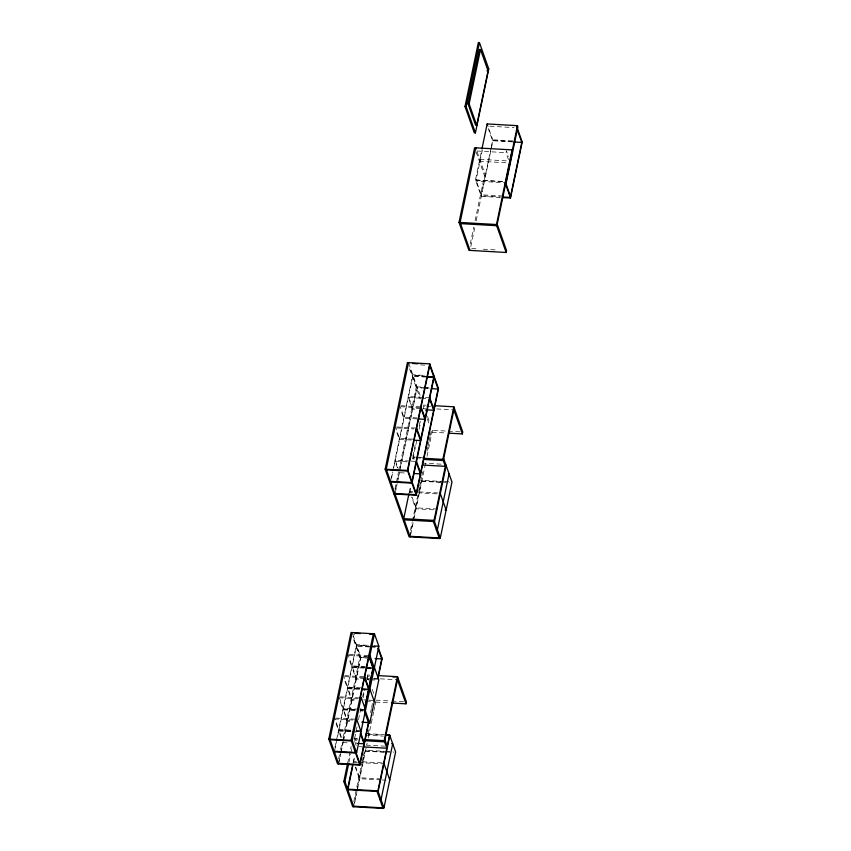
<?xml version="1.0" encoding="UTF-8"?>
<svg xmlns="http://www.w3.org/2000/svg" width="851" height="851" viewBox="0 0 851 851"><rect width="100%" height="100%" fill="white"/><g stroke="black" fill="none" stroke-linecap="round" stroke-linejoin="round"><path stroke-width="0.64" stroke-dasharray="4.25 3.19" d="M334.986 747.359L356.431 644.654L372.344 645.558M390.8 480.06L392.428 472.252M392.705 470.954L412.788 374.748L426.053 375.504M334.656 750.55L356.643 645.239L368.579 645.92M391.556 478.049L392.641 472.848M393.726 467.646L413.001 375.344L424.936 376.025M338.666 758.688L339.475 754.794M340.56 749.593L341.921 743.093M343.006 737.891L359.835 657.28L353.25 638.686M395.024 488.793L396.109 483.591M396.375 482.294L398.555 471.89M398.821 470.592L416.192 387.386L425.245 387.896M338.73 762.06L340.357 754.263M340.634 752.965L342.804 742.561M343.07 741.264L360.718 656.759L367.355 657.132M395.63 489.559L396.715 484.357M397.8 479.156L399.162 472.656L405.789 473.05M400.247 467.454L417.075 386.854L430.34 387.609M338.666 763.953L340.836 753.55M341.113 752.252L343.283 741.849M343.559 740.551L360.93 657.344L352.357 633.133M395.3 492.75L397.194 483.655M397.47 482.347L399.64 471.954M399.917 470.656L417.288 387.45M347.623 763.326L351.155 746.423M348.984 762.081L350.612 754.284M350.889 752.986L351.974 747.784M362.632 696.724L363.643 691.874M412.82 456.349L415.767 442.254M419.245 425.585L420.054 421.745M356.122 745.444L354.239 740.125L357.175 726.052M358.505 719.659L361.186 706.862M363.047 697.905L364.919 688.959M367.058 678.715L367.589 676.162L372.866 676.46M412.98 458.817L416.724 440.871M419.128 429.329L420.734 421.639M423.415 408.82L423.947 406.257M409.171 492.623L410.533 486.112M353.027 763.113L354.388 756.613M353.505 762.411L354.867 755.901M409.863 492.506L411.224 485.995M500.356 197.443L481.294 196.358L475.475 179.912L481.73 149.967M482.421 149.85L475.89 181.093L506.207 182.827M370.536 712.574L371.355 708.67M371.621 707.372L372.44 703.469M353.825 801.514L361.973 762.517M362.249 761.22L363.058 757.316M363.334 756.018L364.143 752.114M367.951 733.913L369.302 727.414M410.459 530.322L412.086 522.514M412.363 521.216L418.33 492.612M418.607 491.314L419.415 487.41M419.692 486.112L420.5 482.209M420.777 480.911L421.585 477.017M421.862 475.709L422.67 471.816M427.021 451.009L427.83 447.115M428.106 445.807L428.915 441.914M429.191 440.616L430 436.712M430.276 435.414L431.361 430.212L446.945 431.106M470.263 243.907L473.752 227.185M475.103 220.749L484.506 175.721L475.709 150.925M353.622 806.184L356.612 791.866M356.888 790.568L365.313 750.22L384.365 751.305M409.98 536.29L412.969 521.971M413.246 520.663L421.67 480.315L443.265 481.549M491.144 147.606L481.092 195.762L500.143 196.847M491.421 146.298L492.772 139.798L513.1 140.958M354.654 802.876L367.132 743.072M368.228 737.881L372.568 717.074M372.834 715.776L373.653 711.872M373.919 710.574L374.738 706.67M375.014 705.373L375.823 701.469M410.735 534.279L413.724 519.961M413.99 518.674L425.936 461.476M427.021 456.274L432.457 430.276M470.816 246.545L475.113 225.962M476.188 220.813L492.984 140.383L487.58 125.118M508.462 159.541L506.026 152.659L506.419 150.733L508.451 156.478M489.921 126.225L514.057 127.607M492.984 140.383L513.313 141.543M512.898 141.915L492.569 140.755L488.251 128.522M477.028 150.999L506.026 152.659M479.773 159.339L507.441 160.913M479.368 161.254L507.047 162.839M484.506 175.721L485.591 175.785L476.517 150.148M475.475 179.912L503.154 181.486M502.771 181.657L476.092 180.135L481.294 194.805L501.611 195.964M471.699 248.556L478.156 248.928M483.315 249.226L496.218 249.96M420.447 364.877L427.085 365.26M425.851 376.461L412.586 375.706L409.735 367.653M426.064 377.057L412.799 376.302L416.873 387.811L422.181 388.12M426.574 387.982L429.223 388.13M423.511 388.194L430.138 388.567M429.787 397.779L408.565 396.566L412.65 408.076L421.926 408.608M420.309 398.204L408.374 397.523L412.448 409.033L417.745 409.342M421.628 398.279L428.266 398.662M426.17 405.225L423.532 405.076L425.649 411.065M426.585 406.416L430.542 406.64M401.183 405.746L421.075 406.884M400.981 406.704L419.543 407.767M436.733 408.937L453.86 409.916M423.255 408.682L425.904 408.831M417.192 417.947L403.927 417.181L400.257 406.821M416.99 418.905L403.725 418.149L400.874 410.086M396.747 426.957L416.639 428.096M396.545 427.925L413.788 428.904M448.264 431.18L460.125 431.851M432.053 432.191L446.552 433.021M412.767 439.159L399.502 438.393L395.428 426.883M411.235 440.041L399.3 439.361L396.034 430.149M422.607 457.423L413.373 456.902L415.011 461.529M415.192 457.785L412.554 457.636L413.799 461.136M416.511 457.859L421.777 458.157M409.874 461.04L395.279 460.2L398.13 468.263M411.193 461.114L416.501 461.412M407.012 461.848L395.077 461.157L397.523 468.071M422.011 463.061L443.105 464.274M444.541 481.623L450.892 481.985M440.935 481.996L421.883 480.911L421.67 480.315M442.212 482.07L449.828 482.506M421.468 481.283L443.063 482.517M410.108 491.378L412.639 491.527M419 491.889L438.052 492.974M409.905 492.335L412.448 492.484M417.522 492.772L437.85 493.931M437.52 509.058L415.926 507.824L412.182 497.25M433.51 509.802L415.724 508.781L411.565 497.037M352.154 634.101L354.814 634.25M373.674 645.632L377.653 645.866M373.887 646.228L377.865 646.452M369.494 646.366L356.229 645.611L352.974 636.399M370.823 646.441L376.121 646.749M369.706 646.962L356.441 646.196L360.516 657.717L367.153 658.089M371.025 647.037L376.333 647.334M349.25 654.44L369.143 655.578M349.048 655.398L367.621 656.461M359.835 657.28L367.558 657.727M365.26 666.631L352.006 665.876L347.921 654.366M365.473 667.227L352.208 666.461L356.292 677.981L365.568 678.513M365.058 667.588L351.803 666.833L348.953 658.77M363.951 668.109L352.016 667.429L356.09 678.938L361.388 679.236M369.813 675.13L367.175 674.981L369.302 680.981M392.63 677.587L396.587 677.822M344.825 675.651L364.717 676.79M344.623 676.609L363.186 677.673M373.78 678.46L379.057 678.758M380.376 678.832L397.502 679.811M366.898 678.587L372.206 678.885M373.525 678.96L377.504 679.194M366.696 679.545L369.345 679.694M370.674 679.768L375.982 680.077M360.835 687.842L347.57 687.087L343.9 676.726M359.718 688.363L347.782 687.682L351.857 699.192L357.165 699.49M359.303 688.725L347.368 688.044L344.112 678.832M359.516 689.321L347.58 688.64L351.654 700.15L356.963 700.458M340.389 696.863L360.281 698.001M338.868 697.746L358.76 698.884M376.099 700.171L390.588 701.001M391.907 701.075L403.768 701.756M363.792 699.873L367.77 700.096M369.1 700.171L373.078 700.405M366.249 700.979L372.876 701.362M375.695 702.096L390.194 702.915M359.058 709.213L343.144 708.298L339.475 697.937M360.388 709.287L364.356 709.511M355.293 709.574L343.357 708.894L347.431 720.403L352.729 720.701M360.59 709.872L364.568 710.106M354.878 709.936L342.942 709.255L339.677 700.043M360.186 710.245L362.834 710.394M355.09 710.532L343.155 709.851L347.229 721.361L352.537 721.669M360.388 710.84L363.047 710.989M335.964 718.074L355.856 719.212M334.432 718.957L353.005 720.02M350.644 730.19L338.709 729.509L334.634 717.999M355.952 730.498L359.93 730.722M350.857 730.786L338.921 730.105L341.772 738.157M356.165 731.083L360.143 731.317M350.452 731.158L338.517 730.466L335.251 721.265M355.75 731.456L358.409 731.605M350.655 731.743L338.719 731.062L341.166 737.966M351.984 731.817L358.611 732.2M365.866 733.562L384.322 734.615M368.377 734.285L383.205 735.126M365.643 735.094L383.429 736.115M357.271 738.36L354.633 738.211L356.516 743.519M353.814 738.945L357.771 739.168M354.239 740.125L356.867 740.274M342.804 742.572L349.431 742.955M366.121 745.114L384.567 746.167M359.133 746.657L361.771 746.806M385.641 751.38L393.258 751.816M384.578 751.901L365.526 750.816L365.313 750.22M385.843 751.976L393.47 752.412M365.111 751.178L386.705 752.412M353.739 761.273L356.282 761.422M362.643 761.783L381.695 762.879M353.548 762.241L357.356 762.453M358.622 762.528L381.493 763.836M381.163 778.963L359.569 777.729L355.824 767.155M380.961 779.92L359.367 778.686L355.207 766.932M382.237 779.995L386.046 780.207M408.714 363.239L420.926 397.715M427.574 416.501L429.904 423.064M409.608 368.781L420.277 398.906M427.372 418.937L429.149 423.947M372.27 689.363L373.972 694.171M366.93 677.311L367.781 679.715"/><path stroke-width="1.28" d="M368.579 723.563L359.888 765.166L337.581 763.89L328.794 739.093L351.059 632.484L374.461 633.825L378.844 646.217L356.59 752.827L355.495 752.763M433.382 521.514L439.414 538.545L409.097 536.821L385.152 469.188L407.416 362.579L429.723 363.856L438.51 388.662L416.245 495.261L393.939 493.995M352.144 632.548L329.89 739.157L338.666 763.953M464.997 106.513L478.358 42.55L479.443 42.614L488.761 68.931L475.411 132.894L474.315 132.83L464.997 106.513L466.093 106.577L475.411 132.894M466.093 106.577L479.443 42.614M468.039 103.811L479.39 49.443L480.485 49.507L488.059 70.888L476.698 125.257L475.613 125.193L468.039 103.811L469.135 103.875L476.698 125.257M469.135 103.875L480.485 49.507M506.143 252.47L496.665 225.696L497.058 223.77L506.547 250.545L506.143 252.47L468.922 250.343L459.019 222.377L474.603 147.755L512.068 149.904L512.483 151.084L496.899 225.706L460.529 223.632M416.245 495.261L407.459 470.465L429.723 363.856M360.271 698.054L369.228 655.153M429.936 364.451L407.672 471.06L386.45 469.848M356.59 752.827L352.197 740.423L361.164 697.469L360.079 697.405M369.93 655.515L368.834 655.451L373.227 667.854L374.323 667.918L369.93 655.515L374.461 633.825M383.599 805.844L383.056 808.45L352.74 806.716L343.825 781.526L347.623 763.326M353.835 806.78L344.91 781.58L348.708 763.379M408.905 493.931L403.736 518.653L434.053 520.386L440.297 538.023L409.98 536.29M352.75 764.421L347.591 789.154L377.908 790.877L383.939 807.918L353.622 806.184M355.59 751.507L355.388 752.465L334.177 751.252M364.622 708.266L373.217 667.088L369.143 655.578M434.01 375.961L411.746 482.57L390.535 481.358M352.697 766.315L347.804 789.739L378.11 791.473L389.801 735.509L387.162 735.36M364.536 709.489L373.323 667.386M368.898 689.353L369.44 686.757M369.994 684.161L371.079 678.96M373.227 668.641L373.429 667.673M434.223 376.557L411.958 483.166L390.737 481.953M481.996 148.67L487.166 123.938L517.472 125.671L517.887 126.852L506.207 182.827L505.781 181.635L517.472 125.671M368.643 721.616L359.675 764.57L338.464 763.358M377.599 678.768L381.939 657.972M438.297 388.067L416.033 494.676L394.821 493.463M378.078 678.056L382.152 658.557L378.269 647.611M364.707 712.01L368.653 723.169L369.749 723.233L378.812 679.843L374.419 667.439M363.09 746.88L386.811 748.242L384.131 740.668L397.481 676.705L377.716 675.577M422.936 465.061L445.339 466.337L442.871 459.37L453.838 406.81L434.074 405.682M397.906 677.896L384.546 741.859L364.781 740.732M454.264 407.991L443.286 460.551L423.521 459.423M434.053 520.386L445.733 464.423M377.908 790.877L389.588 734.913L385.631 734.69M496.899 225.706L496.484 224.526L512.068 149.904M449.073 473.826L437.382 529.801L436.286 529.737M382.844 807.854L383.046 806.897M439.201 537.96L439.403 537.002M521.993 141.468L510.313 197.432L502.686 196.996M502.898 197.592L510.515 198.028L522.206 142.053L516.802 126.788M383.939 807.918L395.619 751.954L389.588 734.913M440.297 538.023L451.977 482.049L443.69 458.636M391.513 703L406.001 703.82L406.406 701.905L397.481 676.705M449.19 433.17L462.359 433.925L462.763 432L453.838 406.81M487.676 68.867L488.761 68.931M486.963 70.824L488.059 70.888M514.174 141.989L521.791 142.425L517.036 128.98M459.019 222.377L496.484 224.526M412.692 363.462L418.001 363.771M427.181 376.546L433.808 376.919L429.734 365.409M427.383 377.131L432.691 377.44M431.468 388.652L438.095 389.024L434.021 377.514M427.032 409.874L433.659 410.246L429.585 398.736M418.32 418.979L424.947 419.362L420.873 407.842M413.884 440.19L420.522 440.573L416.437 429.053M423.096 458.232L442.871 459.37M445.062 465.54L446.158 465.603L434.467 521.578L404.161 519.844M385.152 469.188L407.459 470.465M413.746 473.507L420.373 473.89L416.299 462.37M445.052 509.972L446.137 510.036L440.318 493.591M355.005 633.293L360.313 633.591M369.6 634.123L373.578 634.346L373.366 633.761L351.101 740.359L359.888 765.166M377.759 646.154L378.844 646.217M375.11 658.546L381.737 658.929L378.067 648.568M366.387 667.663L373.015 668.046L368.94 656.536M366.6 668.258L370.579 668.482M368.791 689.076L369.887 689.14L374.28 701.532M361.962 688.874L368.589 689.257L364.515 677.747M362.164 689.47L366.143 689.704M364.462 709.808L365.558 709.872L361.164 697.469M364.271 710.766L365.356 710.83L369.749 723.233M355.548 719.095L356.633 719.159L361.026 731.562L359.941 731.498M361.813 722.201L368.451 722.573M364.356 739.54L384.131 740.668M328.794 739.093L352.197 740.423M330.092 739.742L351.314 740.955M391.62 743.668L392.715 743.731L381.025 799.695L379.929 799.632M357.388 743.412L364.015 743.785L360.345 733.424M334.379 751.848L355.601 753.061M382.865 763.432L383.961 763.485L389.779 779.931M343.825 781.526L344.91 781.58M487.166 123.938L487.58 125.118M505.749 183.029L510.504 196.475M505.111 182.763L510.515 198.028M476.113 149.01L475.688 147.819L460.114 222.441L470.007 250.407M453.86 409.916L462.359 433.925M429.787 397.779L433.861 409.288M408.714 363.239L408.501 362.643L386.248 469.252L410.193 536.875M421.075 406.884L425.149 418.394M416.639 428.096L420.724 439.605M416.501 461.412L420.575 472.933M407.874 470.092L411.948 481.613M412.161 482.198L416.235 493.718M397.502 679.811L406.001 703.82M364.717 676.79L368.791 688.299M384.95 739.934L387.205 746.316M360.547 732.466L364.217 742.827M377.025 791.409L383.056 808.45M356.207 753.252L359.877 763.613"/></g></svg>
